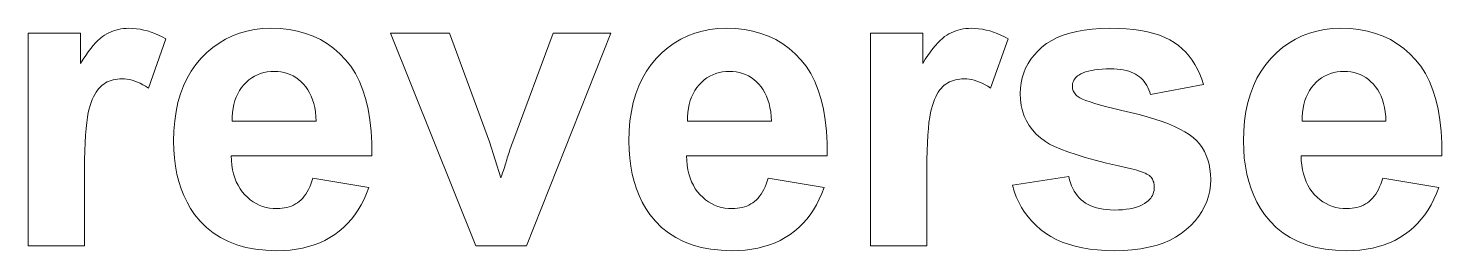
# Model space of a CAD drawing. Extents: x 160 to 452, y 489 to 585.
# Drawn here: x 265.5 to 362, y 494.4 to 509.5 of the extents above; entities that cross this region are included whole.
import ezdxf

# ---------------------------------------------------------------- set-up
doc = ezdxf.new("R2010")
doc.units = 0

msp = doc.modelspace()

# ---------------------------------------------------------------- linework, layer by layer
at = {"color": 7, "lineweight": 13}
for points in [[(269.30423, 494.706696), (265.470673, 494.706696), (265.470673, 509.195099), (269.031372, 509.195099), (269.031372, 507.135071), (269.212341, 507.417053), (269.389618, 507.679138), (269.563232, 507.921295), (269.733154, 508.143524), (269.899384, 508.345856), (270.061951, 508.528259), (270.220795, 508.690735), (270.375977, 508.833313), (270.527496, 508.955933), (270.675293, 509.058685), (270.823273, 509.14679), (270.975159, 509.225647), (271.131042, 509.295227), (271.290863, 509.35553), (271.454651, 509.406555), (271.622375, 509.448303), (271.794067, 509.480774), (271.969727, 509.503967), (272.149323, 509.517883), (272.332886, 509.522522), (272.593872, 509.515289), (272.852936, 509.493591), (273.110107, 509.457458), (273.365356, 509.40683), (273.618683, 509.341766), (273.870117, 509.262207), (274.119629, 509.168213), (274.367249, 509.059753), (274.612946, 508.936859), (274.85675, 508.799469), (273.669861, 505.457031), (273.477478, 505.576263), (273.287842, 505.682953), (273.100952, 505.7771), (272.916779, 505.858673), (272.735321, 505.927704), (272.55661, 505.984192), (272.380615, 506.028107), (272.207367, 506.059479), (272.036835, 506.078308), (271.869019, 506.084595), (271.71051, 506.08017), (271.556885, 506.066864), (271.408173, 506.044678), (271.264404, 506.013641), (271.125519, 505.973755), (270.991547, 505.924988), (270.862488, 505.86734), (270.738342, 505.800842), (270.61908, 505.725464), (270.504761, 505.641205), (270.395294, 505.54538), (270.290588, 505.435211), (270.190643, 505.31073), (270.09549, 505.171906), (270.005127, 505.018768), (269.919495, 504.851318), (269.838684, 504.669525), (269.762634, 504.473419), (269.691345, 504.26297), (269.624817, 504.038208), (269.563904, 503.780914), (269.509399, 503.47287), (269.461334, 503.114075), (269.419647, 502.704498), (269.384369, 502.244202), (269.35553, 501.733154), (269.333069, 501.171356), (269.317047, 500.558807), (269.307434, 499.895508), (269.30423, 499.181458)], [(284.897675, 499.317871), (288.71759, 498.676697), (288.561737, 498.26651), (288.388794, 497.876404), (288.198853, 497.506348), (287.991821, 497.156342), (287.767731, 496.826416), (287.526611, 496.51651), (287.268433, 496.226685), (286.993164, 495.956909), (286.700867, 495.707184), (286.391541, 495.477509), (286.065674, 495.268829), (285.723877, 495.082153), (285.366089, 494.917419), (284.992371, 494.774628), (284.602661, 494.653839), (284.196991, 494.554993), (283.77536, 494.478119), (283.337799, 494.423218), (282.884247, 494.390259), (282.414734, 494.379272), (281.678589, 494.403961), (280.98172, 494.478058), (280.324158, 494.601501), (279.705872, 494.774353), (279.126892, 494.996613), (278.587158, 495.268219), (278.086761, 495.589233), (277.625641, 495.959625), (277.203827, 496.379425), (276.821289, 496.848572), (276.549103, 497.254578), (276.305603, 497.681335), (276.090729, 498.128784), (275.90448, 498.597015), (275.746918, 499.085968), (275.618011, 499.595642), (275.517731, 500.126068), (275.446106, 500.677216), (275.403137, 501.249115), (275.388794, 501.841766), (275.407654, 502.546478), (275.464111, 503.21994), (275.558258, 503.862152), (275.690033, 504.473145), (275.859497, 505.052887), (276.066589, 505.601379), (276.31134, 506.118622), (276.593719, 506.604645), (276.913757, 507.059418), (277.271484, 507.482971), (277.65799, 507.870483), (278.064392, 508.217194), (278.490723, 508.523132), (278.936981, 508.788269), (279.403137, 509.012634), (279.889221, 509.196198), (280.395233, 509.338959), (280.921143, 509.440948), (281.46698, 509.502136), (282.032745, 509.522522), (282.665771, 509.50116), (283.271484, 509.437103), (283.849915, 509.330353), (284.401093, 509.180908), (284.924957, 508.98877), (285.42157, 508.753906), (285.890869, 508.476349), (286.332886, 508.156067), (286.74762, 507.793121), (287.135071, 507.387451), (287.489349, 506.937744), (287.804626, 506.442566), (288.080902, 505.901978), (288.318146, 505.315979), (288.516357, 504.68454), (288.675568, 504.00766), (288.795776, 503.285339), (288.876953, 502.517609), (288.919098, 501.704437), (288.922241, 500.845856), (279.317871, 500.845856), (279.334534, 500.51236), (279.368073, 500.194), (279.418549, 499.890808), (279.485962, 499.602753), (279.570251, 499.329834), (279.671478, 499.072052), (279.789612, 498.829407), (279.924683, 498.601929), (280.07666, 498.389587), (280.245575, 498.192383), (280.427277, 498.012207), (280.617737, 497.851044), (280.816895, 497.708801), (281.024841, 497.585541), (281.241455, 497.481262), (281.466858, 497.395905), (281.700958, 497.329559), (281.943787, 497.282135), (282.195374, 497.253693), (282.455658, 497.244202), (282.632874, 497.249115), (282.804382, 497.263855), (282.970123, 497.288422), (283.130157, 497.322784), (283.284454, 497.367004), (283.433014, 497.421021), (283.575867, 497.484863), (283.712952, 497.558533), (283.84433, 497.642029), (283.969971, 497.735352), (284.089783, 497.839569), (284.203552, 497.955811), (284.31131, 498.084045), (284.413086, 498.224304), (284.50885, 498.376556), (284.598633, 498.540802), (284.682404, 498.717072), (284.760162, 498.905334), (284.831909, 499.105591)], [(315.975433, 499.317871), (319.795349, 498.676697), (319.639496, 498.26651), (319.466583, 497.876404), (319.276611, 497.506348), (319.06958, 497.156342), (318.84549, 496.826416), (318.60437, 496.51651), (318.346191, 496.226685), (318.070923, 495.956909), (317.778625, 495.707184), (317.469299, 495.477509), (317.143433, 495.268829), (316.801636, 495.082153), (316.443848, 494.917419), (316.070129, 494.774628), (315.68042, 494.653839), (315.27475, 494.554993), (314.853149, 494.478119), (314.415558, 494.423218), (313.962006, 494.390259), (313.492493, 494.379272), (312.756348, 494.403961), (312.059479, 494.478058), (311.401917, 494.601501), (310.78363, 494.774353), (310.204651, 494.996613), (309.664917, 495.268219), (309.16452, 495.589233), (308.7034, 495.959625), (308.281586, 496.379425), (307.899048, 496.848572), (307.626862, 497.254578), (307.383362, 497.681335), (307.168488, 498.128784), (306.982269, 498.597015), (306.824707, 499.085968), (306.69577, 499.595642), (306.59549, 500.126068), (306.523865, 500.677216), (306.480896, 501.249115), (306.466583, 501.841766), (306.485413, 502.546478), (306.54187, 503.21994), (306.636017, 503.862152), (306.767792, 504.473145), (306.937256, 505.052887), (307.144348, 505.601379), (307.389099, 506.118622), (307.671478, 506.604645), (307.991547, 507.059418), (308.349243, 507.482971), (308.735748, 507.870483), (309.142151, 508.217194), (309.568481, 508.523132), (310.01474, 508.788269), (310.480896, 509.012634), (310.96698, 509.196198), (311.472992, 509.338959), (311.998901, 509.440948), (312.544739, 509.502136), (313.110504, 509.522522), (313.74353, 509.50116), (314.349243, 509.437103), (314.927704, 509.330353), (315.478851, 509.180908), (316.002716, 508.98877), (316.499329, 508.753906), (316.968628, 508.476349), (317.410645, 508.156067), (317.825378, 507.793121), (318.21283, 507.387451), (318.567108, 506.937744), (318.882385, 506.442566), (319.158661, 505.901978), (319.395905, 505.315979), (319.594116, 504.68454), (319.753357, 504.00766), (319.873535, 503.285339), (319.954712, 502.517609), (319.996857, 501.704437), (320, 500.845856), (310.39563, 500.845856), (310.412292, 500.51236), (310.445831, 500.194), (310.496307, 499.890808), (310.563721, 499.602753), (310.64801, 499.329834), (310.749237, 499.072052), (310.867401, 498.829407), (311.002441, 498.601929), (311.154419, 498.389587), (311.323334, 498.192383), (311.505035, 498.012207), (311.695496, 497.851044), (311.894684, 497.708801), (312.1026, 497.585541), (312.319214, 497.481262), (312.544617, 497.395905), (312.778717, 497.329559), (313.021545, 497.282135), (313.273132, 497.253693), (313.533417, 497.244202), (313.710632, 497.249115), (313.882111, 497.263855), (314.047882, 497.288422), (314.207916, 497.322784), (314.362213, 497.367004), (314.510773, 497.421021), (314.653625, 497.484863), (314.79071, 497.558533), (314.922089, 497.642029), (315.047729, 497.735352), (315.167542, 497.839569), (315.281311, 497.955811), (315.389069, 498.084045), (315.490845, 498.224304), (315.586609, 498.376556), (315.676392, 498.540802), (315.760162, 498.717072), (315.837921, 498.905334), (315.909668, 499.105591)], [(326.794006, 494.706696), (322.960449, 494.706696), (322.960449, 509.195099), (326.521149, 509.195099), (326.521149, 507.135071), (326.702087, 507.417053), (326.879395, 507.679138), (327.053009, 507.921295), (327.222931, 508.143524), (327.38916, 508.345856), (327.551697, 508.528259), (327.710571, 508.690735), (327.865753, 508.833313), (328.017273, 508.955933), (328.16507, 509.058685), (328.313019, 509.14679), (328.464935, 509.225647), (328.620789, 509.295227), (328.78064, 509.35553), (328.944397, 509.406555), (329.112122, 509.448303), (329.283813, 509.480774), (329.459473, 509.503967), (329.639099, 509.517883), (329.822632, 509.522522), (330.083618, 509.515289), (330.342712, 509.493591), (330.599854, 509.457458), (330.855103, 509.40683), (331.108459, 509.341766), (331.359863, 509.262207), (331.609406, 509.168213), (331.857025, 509.059753), (332.102722, 508.936859), (332.346497, 508.799469), (331.159607, 505.457031), (330.967255, 505.576263), (330.777618, 505.682953), (330.590698, 505.7771), (330.406555, 505.858673), (330.225098, 505.927704), (330.046387, 505.984192), (329.870392, 506.028107), (329.697144, 506.059479), (329.526611, 506.078308), (329.358795, 506.084595), (329.200256, 506.08017), (329.046661, 506.066864), (328.897949, 506.044678), (328.75415, 506.013641), (328.615295, 505.973755), (328.481323, 505.924988), (328.352234, 505.86734), (328.228088, 505.800842), (328.108856, 505.725464), (327.994537, 505.641205), (327.885071, 505.54538), (327.780334, 505.435211), (327.68042, 505.31073), (327.585266, 505.171906), (327.494873, 505.018768), (327.409271, 504.851318), (327.32843, 504.669525), (327.25238, 504.473419), (327.181091, 504.26297), (327.114594, 504.038208), (327.05368, 503.780914), (326.999176, 503.47287), (326.95108, 503.114075), (326.909424, 502.704498), (326.874146, 502.244202), (326.845276, 501.733154), (326.822845, 501.171356), (326.806824, 500.558807), (326.797211, 499.895508), (326.794006, 499.181458)], [(332.646667, 498.840393), (336.493835, 499.427032), (336.548035, 499.208679), (336.612274, 499.001099), (336.686646, 498.804321), (336.771057, 498.618286), (336.865601, 498.443054), (336.970276, 498.278595), (337.084991, 498.124908), (337.209839, 497.981995), (337.344727, 497.849884), (337.489746, 497.728516), (337.645844, 497.618347), (337.813904, 497.519806), (337.993988, 497.432831), (338.186096, 497.357452), (338.390167, 497.293671), (338.606262, 497.241486), (338.834351, 497.200897), (339.074493, 497.171906), (339.326599, 497.15451), (339.590698, 497.148712), (339.880737, 497.154175), (340.156067, 497.170532), (340.416626, 497.197815), (340.662476, 497.236023), (340.893585, 497.285126), (341.109955, 497.345154), (341.311584, 497.416107), (341.498474, 497.497955), (341.670654, 497.590729), (341.828094, 497.694427), (341.924011, 497.773407), (342.009827, 497.857574), (342.085541, 497.94693), (342.151154, 498.041473), (342.206665, 498.141205), (342.252106, 498.246124), (342.287445, 498.356232), (342.312683, 498.471497), (342.32782, 498.591949), (342.332886, 498.717621), (342.330139, 498.803436), (342.32196, 498.88623), (342.308319, 498.966034), (342.289215, 499.042847), (342.264648, 499.116669), (342.23465, 499.187469), (342.199158, 499.255249), (342.158264, 499.320068), (342.111877, 499.381866), (342.060028, 499.440674), (341.995636, 499.494812), (341.917053, 499.548157), (341.82428, 499.600708), (341.717316, 499.652405), (341.596191, 499.703278), (341.460846, 499.753357), (341.31134, 499.802612), (341.147614, 499.851044), (340.969727, 499.898651), (340.777618, 499.945435), (339.883911, 500.148315), (339.058105, 500.347626), (338.300293, 500.543396), (337.610352, 500.735626), (336.988403, 500.924286), (336.434387, 501.109436), (335.948303, 501.291016), (335.530151, 501.469055), (335.179932, 501.643524), (334.897675, 501.814484), (334.571075, 502.058258), (334.278839, 502.320343), (334.020996, 502.600708), (333.797546, 502.899323), (333.608459, 503.216248), (333.453735, 503.551453), (333.333435, 503.904907), (333.247467, 504.276672), (333.195923, 504.666718), (333.178711, 505.075043), (333.193604, 505.445587), (333.23822, 505.804108), (333.312561, 506.150635), (333.416626, 506.485138), (333.550476, 506.807648), (333.71405, 507.118164), (333.907349, 507.416656), (334.130432, 507.703156), (334.383209, 507.977631), (334.665771, 508.240112), (334.979553, 508.483765), (335.32605, 508.701782), (335.705322, 508.894135), (336.11731, 509.060852), (336.562073, 509.201935), (337.039551, 509.317322), (337.549805, 509.407104), (338.092773, 509.471222), (338.668488, 509.509705), (339.276947, 509.522522), (339.856476, 509.512848), (340.405457, 509.483765), (340.923889, 509.435333), (341.411743, 509.367554), (341.869019, 509.280365), (342.295776, 509.173828), (342.691956, 509.047882), (343.057556, 508.902588), (343.392639, 508.737946), (343.697144, 508.553894), (343.977356, 508.350891), (344.239563, 508.129333), (344.483765, 507.889221), (344.709961, 507.630554), (344.918152, 507.353363), (345.108337, 507.057587), (345.280487, 506.743256), (345.434631, 506.41037), (345.570801, 506.05896), (345.688965, 505.688965), (342.073669, 505.020477), (342.023132, 505.185699), (341.964264, 505.342987), (341.897064, 505.492371), (341.821533, 505.63385), (341.737732, 505.767395), (341.645569, 505.893066), (341.545105, 506.010803), (341.436279, 506.120605), (341.319153, 506.222534), (341.193726, 506.316528), (341.058594, 506.402069), (340.912415, 506.478577), (340.755188, 506.546112), (340.586914, 506.604645), (340.407562, 506.654175), (340.217163, 506.694702), (340.015747, 506.726196), (339.803284, 506.748718), (339.579742, 506.762207), (339.345154, 506.766724), (339.050873, 506.762482), (338.773804, 506.749817), (338.513916, 506.728668), (338.27121, 506.699066), (338.045715, 506.66098), (337.837402, 506.614471), (337.64624, 506.559479), (337.47229, 506.496063), (337.315552, 506.424164), (337.175964, 506.343811), (337.093018, 506.282013), (337.018829, 506.216644), (336.953339, 506.147766), (336.896576, 506.075317), (336.848572, 505.999329), (336.809265, 505.9198), (336.778717, 505.8367), (336.756897, 505.750092), (336.743774, 505.659912), (336.739441, 505.566162), (336.743225, 505.485535), (336.7547, 505.407379), (336.773804, 505.331665), (336.800537, 505.258392), (336.8349, 505.187592), (336.876953, 505.119232), (336.926575, 505.053345), (336.983887, 504.989929), (337.048828, 504.928925), (337.121399, 504.870392), (337.250549, 504.790863), (337.430542, 504.705048), (337.661438, 504.612976), (337.943237, 504.514618), (338.275909, 504.409973), (338.659485, 504.299042), (339.093933, 504.181854), (339.579254, 504.058411), (340.115479, 503.92865), (340.702576, 503.792633), (341.296631, 503.65036), (341.85376, 503.50177), (342.373871, 503.346954), (342.857025, 503.185822), (343.303223, 503.018433), (343.712402, 502.844757), (344.084656, 502.664825), (344.419922, 502.478577), (344.718201, 502.286102), (344.979553, 502.087311), (345.207642, 501.874634), (345.411743, 501.645844), (345.591797, 501.40097), (345.747864, 501.139984), (345.879944, 500.862915), (345.987976, 500.569733), (346.072021, 500.260437), (346.13208, 499.935059), (346.168091, 499.593597), (346.180084, 499.236023), (346.163452, 498.843262), (346.113525, 498.46167), (346.030273, 498.091278), (345.913788, 497.732056), (345.763977, 497.384064), (345.580902, 497.047211), (345.364502, 496.721558), (345.114868, 496.407104), (344.831909, 496.103821), (344.515686, 495.811737), (344.16684, 495.539581), (343.786072, 495.296051), (343.373383, 495.081177), (342.928772, 494.894958), (342.45224, 494.737396), (341.943787, 494.608459), (341.403412, 494.508209), (340.831116, 494.436584), (340.226868, 494.393585), (339.590698, 494.379272), (339.010986, 494.391266), (338.455933, 494.427307), (337.925598, 494.487335), (337.419922, 494.57135), (336.938965, 494.679413), (336.482666, 494.811462), (336.051086, 494.967529), (335.644196, 495.147614), (335.262024, 495.351715), (334.90448, 495.579834), (334.571289, 495.828522), (334.261932, 496.094421), (333.97644, 496.377502), (333.714844, 496.677765), (333.477142, 496.995239), (333.263306, 497.329895), (333.073334, 497.681732), (332.907227, 498.050751), (332.765015, 498.436981)], [(357.926331, 499.317871), (361.746246, 498.676697), (361.590393, 498.26651), (361.41748, 497.876404), (361.227478, 497.506348), (361.020447, 497.156342), (360.796387, 496.826416), (360.555237, 496.51651), (360.297058, 496.226685), (360.02182, 495.956909), (359.729523, 495.707184), (359.420166, 495.477509), (359.09433, 495.268829), (358.752502, 495.082153), (358.394745, 494.917419), (358.020996, 494.774628), (357.631287, 494.653839), (357.225647, 494.554993), (356.804016, 494.478119), (356.366455, 494.423218), (355.912903, 494.390259), (355.443359, 494.379272), (354.707214, 494.403961), (354.010376, 494.478058), (353.352783, 494.601501), (352.734497, 494.774353), (352.155518, 494.996613), (351.615845, 495.268219), (351.115417, 495.589233), (350.654297, 495.959625), (350.232483, 496.379425), (349.849915, 496.848572), (349.577759, 497.254578), (349.334229, 497.681335), (349.119385, 498.128784), (348.933167, 498.597015), (348.775574, 499.085968), (348.646667, 499.595642), (348.546387, 500.126068), (348.474762, 500.677216), (348.431763, 501.249115), (348.41748, 501.841766), (348.436279, 502.546478), (348.492737, 503.21994), (348.586914, 503.862152), (348.718689, 504.473145), (348.888123, 505.052887), (349.095215, 505.601379), (349.339966, 506.118622), (349.622375, 506.604645), (349.942444, 507.059418), (350.30011, 507.482971), (350.686646, 507.870483), (351.093018, 508.217194), (351.519348, 508.523132), (351.965637, 508.788269), (352.431763, 509.012634), (352.917847, 509.196198), (353.423889, 509.338959), (353.949768, 509.440948), (354.495636, 509.502136), (355.061401, 509.522522), (355.694397, 509.50116), (356.30011, 509.437103), (356.878601, 509.330353), (357.429749, 509.180908), (357.953613, 508.98877), (358.450195, 508.753906), (358.919495, 508.476349), (359.361511, 508.156067), (359.776245, 507.793121), (360.163696, 507.387451), (360.518005, 506.937744), (360.833282, 506.442566), (361.109558, 505.901978), (361.346802, 505.315979), (361.545013, 504.68454), (361.704224, 504.00766), (361.824402, 503.285339), (361.905579, 502.517609), (361.947754, 501.704437), (361.950867, 500.845856), (352.346497, 500.845856), (352.363159, 500.51236), (352.396729, 500.194), (352.447205, 499.890808), (352.514587, 499.602753), (352.598907, 499.329834), (352.700134, 499.072052), (352.818298, 498.829407), (352.953339, 498.601929), (353.105316, 498.389587), (353.274231, 498.192383), (353.455933, 498.012207), (353.646362, 497.851044), (353.845581, 497.708801), (354.053467, 497.585541), (354.270111, 497.481262), (354.495483, 497.395905), (354.729614, 497.329559), (354.972443, 497.282135), (355.223999, 497.253693), (355.484314, 497.244202), (355.66153, 497.249115), (355.833008, 497.263855), (355.998779, 497.288422), (356.158813, 497.322784), (356.31311, 497.367004), (356.46167, 497.421021), (356.604492, 497.484863), (356.741608, 497.558533), (356.872986, 497.642029), (356.998627, 497.735352), (357.118408, 497.839569), (357.232178, 497.955811), (357.339966, 498.084045), (357.441742, 498.224304), (357.537506, 498.376556), (357.627289, 498.540802), (357.71106, 498.717072), (357.788818, 498.905334), (357.860565, 499.105591)], [(296.030029, 494.706696), (290.190979, 509.195099), (294.215546, 509.195099), (296.944061, 501.800842), (297.735321, 499.331512), (297.795776, 499.513367), (297.851563, 499.682404), (297.90271, 499.838623), (297.949249, 499.981995), (297.991119, 500.112549), (298.028381, 500.230286), (298.060974, 500.335205), (298.088928, 500.427307), (298.112274, 500.506561), (298.130981, 500.572998), (298.169434, 500.69577), (298.208466, 500.818573), (298.248016, 500.941345), (298.288147, 501.064117), (298.328796, 501.18692), (298.369995, 501.309692), (298.411743, 501.432495), (298.454041, 501.555267), (298.496857, 501.67804), (298.540253, 501.800842), (301.296051, 509.195099), (305.238739, 509.195099), (299.481567, 494.706696)], [(285.115967, 503.192383), (285.100006, 503.517273), (285.068481, 503.826202), (285.021423, 504.119171), (284.958801, 504.396179), (284.880615, 504.657227), (284.786896, 504.902344), (284.677612, 505.13147), (284.552795, 505.344635), (284.412415, 505.54184), (284.25647, 505.723053), (284.089233, 505.887665), (283.914856, 506.034943), (283.733429, 506.164886), (283.544861, 506.277496), (283.349243, 506.372803), (283.146515, 506.450775), (282.936707, 506.511414), (282.719788, 506.554718), (282.495758, 506.580719), (282.264648, 506.589355), (282.018005, 506.580231), (281.78009, 506.552795), (281.550903, 506.507111), (281.330414, 506.443115), (281.118683, 506.36087), (280.91568, 506.260315), (280.721405, 506.141479), (280.535889, 506.004364), (280.35907, 505.848999), (280.190979, 505.675323), (280.035614, 505.485962), (279.896851, 505.283508), (279.77478, 505.067963), (279.669312, 504.839294), (279.580505, 504.597565), (279.508301, 504.342712), (279.452789, 504.074768), (279.41391, 503.793732), (279.391663, 503.499603), (279.386078, 503.192383)], [(316.193726, 503.192383), (316.177765, 503.517273), (316.14624, 503.826202), (316.099182, 504.119171), (316.03656, 504.396179), (315.958374, 504.657227), (315.864655, 504.902344), (315.755371, 505.13147), (315.630554, 505.344635), (315.490173, 505.54184), (315.334229, 505.723053), (315.166992, 505.887665), (314.992615, 506.034943), (314.811188, 506.164886), (314.62265, 506.277496), (314.427002, 506.372803), (314.224274, 506.450775), (314.014465, 506.511414), (313.797546, 506.554718), (313.573547, 506.580719), (313.342407, 506.589355), (313.095764, 506.580231), (312.857849, 506.552795), (312.628632, 506.507111), (312.408173, 506.443115), (312.196442, 506.36087), (311.993439, 506.260315), (311.799194, 506.141479), (311.613647, 506.004364), (311.436829, 505.848999), (311.268738, 505.675323), (311.113373, 505.485962), (310.974609, 505.283508), (310.852539, 505.067963), (310.74707, 504.839294), (310.658264, 504.597565), (310.58609, 504.342712), (310.530548, 504.074768), (310.491669, 503.793732), (310.469421, 503.499603), (310.463837, 503.192383)], [(358.144592, 503.192383), (358.128662, 503.517273), (358.097107, 503.826202), (358.050049, 504.119171), (357.987457, 504.396179), (357.909271, 504.657227), (357.815552, 504.902344), (357.706268, 505.13147), (357.581421, 505.344635), (357.44104, 505.54184), (357.285126, 505.723053), (357.117859, 505.887665), (356.943512, 506.034943), (356.762085, 506.164886), (356.573547, 506.277496), (356.377899, 506.372803), (356.175171, 506.450775), (355.965332, 506.511414), (355.748413, 506.554718), (355.524414, 506.580719), (355.293304, 506.589355), (355.046631, 506.580231), (354.808716, 506.552795), (354.579529, 506.507111), (354.35907, 506.443115), (354.147339, 506.36087), (353.944336, 506.260315), (353.750061, 506.141479), (353.564514, 506.004364), (353.387726, 505.848999), (353.219635, 505.675323), (353.06427, 505.485962), (352.925507, 505.283508), (352.803406, 505.067963), (352.697937, 504.839294), (352.609131, 504.597565), (352.536987, 504.342712), (352.481445, 504.074768), (352.442566, 503.793732), (352.420319, 503.499603), (352.414734, 503.192383)]]:
    msp.add_lwpolyline(points, close=True, dxfattribs=at)

doc.saveas('drawing.dxf')
